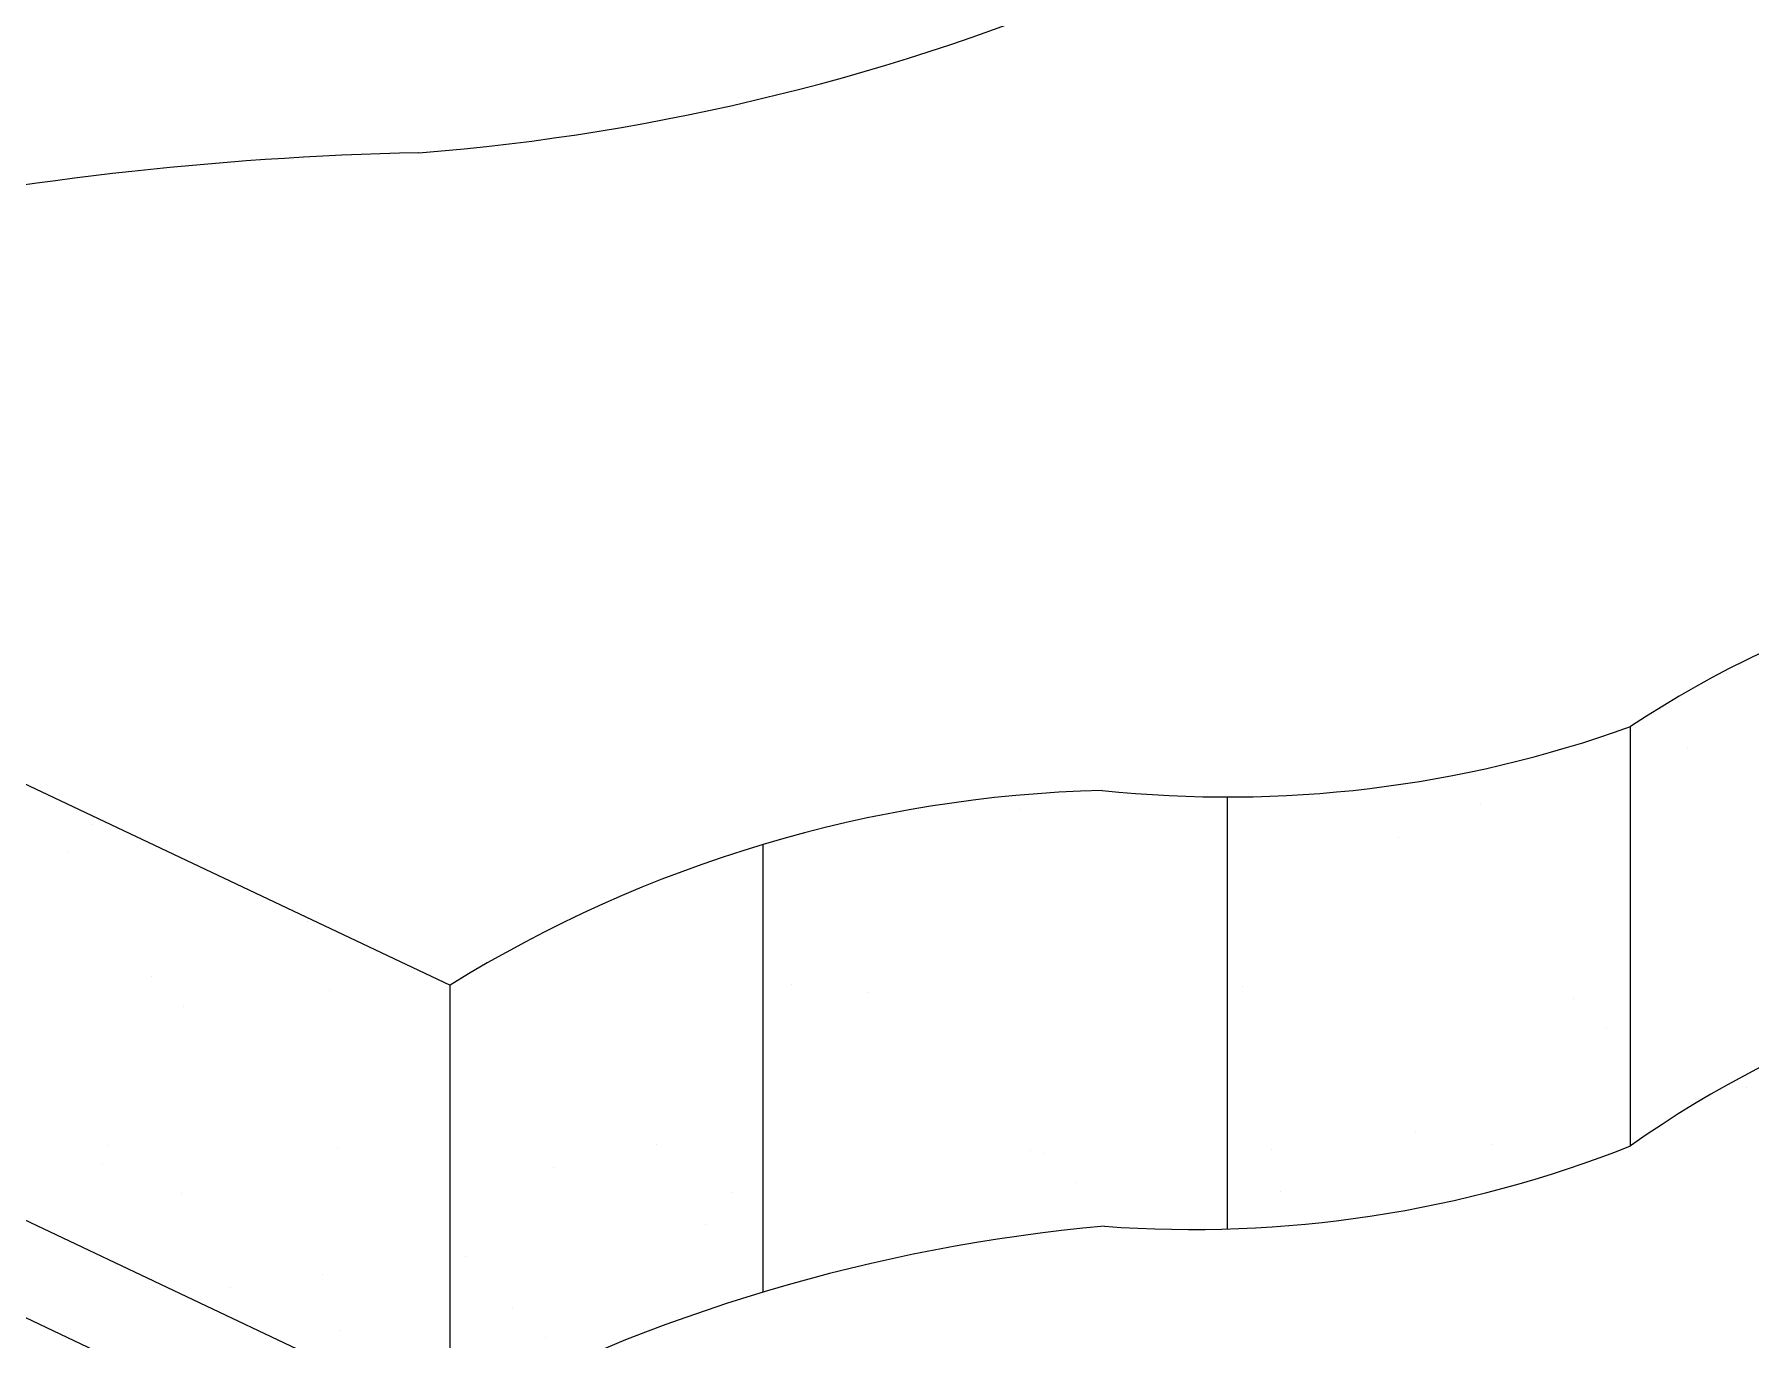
# Model space of a CAD drawing. Extents: x 0.33 to 8.78, y -0.83 to 7.68.
# Drawn here: x 2.547 to 3.763, y 5.818 to 6.743 of the extents above; entities that cross this region are included whole.
import ezdxf

# ---------------------------------------------------------------- set-up
doc = ezdxf.new("R2010")
doc.units = 0
doc.header["$LTSCALE"] = 2
doc.header["$MEASUREMENT"] = 0
for name, color, linetype in [('ADPDETAIL1', 1, 'CONTINUOUS'), ('ADPDETAIL2', 7, 'CONTINUOUS'), ('ADPDETAIL3', 5, 'CONTINUOUS')]:
    doc.layers.add(name, color=color, linetype=linetype)

msp = doc.modelspace()

# ---------------------------------------------------------------- linework, layer by layer
at = {"layer": 'ADPDETAIL1'}
msp.add_line((0.8664, 6.6957), (4.4797, 4.9854), dxfattribs=at)
for centre, radius, start, end in [((2.6965, 8.2284), 1.5743, 274.4939, 293.2086), ((2.8673, 4.3526), 2.3068, 91.1796, 112.7557)]:
    msp.add_arc(centre, radius, start, end, dxfattribs=at)
at = {"layer": 'ADPDETAIL2'}
for p, q in [((0.8664, 6.6267), (4.4752, 4.9186)), ((3.7189, 6.2373), (3.7189, 6.2373)), ((3.2452, 6.1936), (3.2452, 6.1936)), ((3.5724, 6.1977), (3.5724, 6.1977)), ((2.5878, 6.1829), (2.5878, 6.1829)), ((3.5137, 6.1742), (3.5137, 6.1742)), ((2.571, 6.1641), (2.571, 6.1641)), ((2.7409, 6.1143), (2.7409, 6.1143)), ((2.6303, 6.0755), (2.6303, 6.0755)), ((3.0841, 6.0699), (3.0841, 6.0699)), ((3.4038, 6.0684), (3.4038, 6.0684)), ((2.7569, 6.0657), (2.7569, 6.0657)), ((3.1379, 6.0645), (3.1379, 6.0645)), ((3.6381, 6.0602), (3.6381, 6.0602)), ((2.6534, 6.0544), (2.6534, 6.0544)), ((3.6611, 6.0391), (3.6611, 6.0391)), ((3.7608, 5.9971), (3.7608, 5.9971)), ((3.5259, 5.9661), (3.5259, 5.9661)), ((2.5993, 5.9557), (2.5993, 5.9557)), ((2.7621, 5.9548), (2.7621, 5.9548)), ((2.9886, 5.9564), (2.9886, 5.9564)), ((3.2531, 5.9527), (3.2531, 5.9527)), ((3.2623, 5.9505), (3.2623, 5.9505)), ((3.4243, 5.9528), (3.4243, 5.9528)), ((3.5803, 5.9569), (3.5803, 5.9569)), ((2.5957, 5.9421), (2.5957, 5.9421)), ((2.9155, 5.9405), (2.9155, 5.9405)), ((2.6521, 5.9222), (2.6521, 5.9222)), ((3.0413, 5.9229), (3.0413, 5.9229)), ((3.2853, 5.9294), (3.2853, 5.9294)), ((3.4306, 5.9236), (3.4306, 5.9236)), ((3.0228, 5.8999), (3.0228, 5.8999)), ((2.853, 5.8775), (2.853, 5.8775)), ((2.7514, 5.8642), (2.7514, 5.8642)), ((2.6863, 5.8556), (2.6863, 5.8556)), ((2.8865, 5.8408), (2.8865, 5.8408)), ((2.8865, 5.8408), (2.8865, 5.8408)), ((2.7647, 5.8249), (2.7647, 5.8249)), ((2.9096, 5.8196), (2.9096, 5.8196)), ((2.9096, 5.8196), (2.9096, 5.8196))]:
    msp.add_line(p, q, dxfattribs=at)
at = {"layer": 'ADPDETAIL3'}
for p, q in [((0.8664, 7.0046), (2.8421, 6.0694)), ((3.6784, 5.9555), (3.6784, 6.2525)), ((3.3928, 5.8967), (3.3928, 6.2027)), ((3.0639, 5.8521), (3.0639, 6.1691)), ((2.8421, 5.7605), (2.8421, 6.0694))]:
    msp.add_line(p, q, dxfattribs=at)
for centre, radius, start, end in [((4.0834, 5.6445), 0.7306, 89.8714, 123.6707), ((3.3928, 7.0456), 0.8429, 263.9502, 289.8032), ((3.3279, 5.2848), 0.9229, 91.4842, 121.7638), ((4.1023, 5.3605), 0.7306, 91.6621, 125.4614), ((3.3682, 6.7393), 0.8429, 265.741, 291.594), ((3.4132, 4.6909), 1.2126, 95.0908, 118.0997)]:
    msp.add_arc(centre, radius, start, end, dxfattribs=at)

doc.saveas('drawing.dxf')
